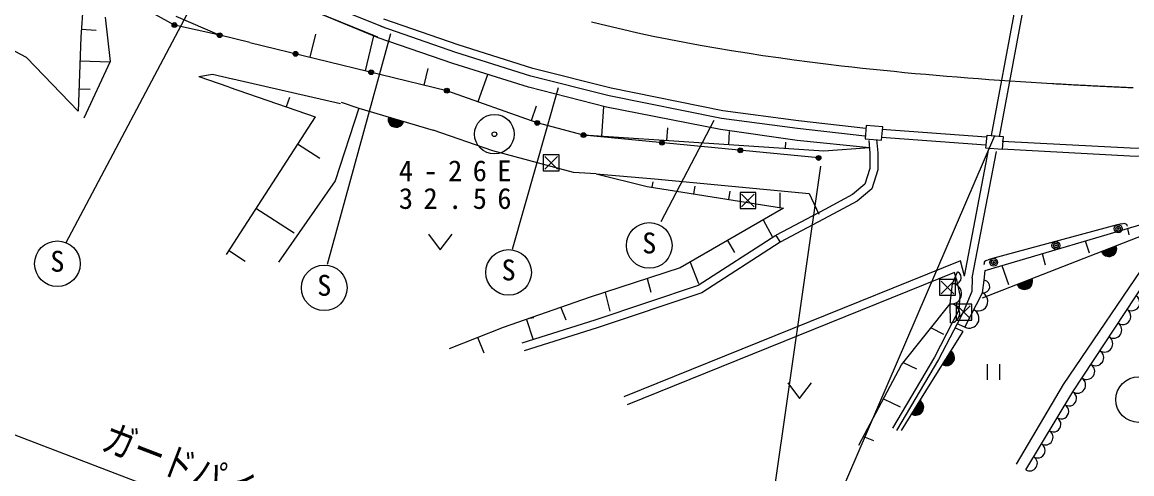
# Model space of a CAD drawing. Units: millimetres, scale not verified. Extents: x 40000 to 680000, y 20000 to 380000.
# Drawn here: x 103672 to 173696, y 267094 to 295616 of the extents above; entities that cross this region are included whole.
import ezdxf
from ezdxf.enums import TextEntityAlignment as Align

# ---------------------------------------------------------------- set-up
doc = ezdxf.new("R2010")
doc.units = ezdxf.units.MM
doc.header["$LTSCALE"] = 1000
doc.layers.add('M-BGD', color=7, linetype='Continuous', lineweight=25)
doc.styles.add('ＭＳ ゴシック', font='')
doc.styles.get('ＭＳ ゴシック').set_extended_font_data('MS Gothic')

msp = doc.modelspace()

# ---------------------------------------------------------------- linework, layer by layer
at = {"layer": 'M-BGD'}
for p, q in [((115930, 299649), (106412, 281645)), ((113282, 295436), (109099, 297739)), ((126512, 295284), (120950, 297525)), ((103954, 293384), (97358, 296844)), ((107510, 296770), (107364, 294661)), ((126137, 294627), (121413, 296580)), ((126123, 294671), (121446, 296563)), ((166311, 296460), (164824, 288458)), ((166809, 296405), (165316, 288367)), ((108918, 295929), (109220, 293137)), ((113371, 295992), (116134, 294791)), ((131194, 294182), (126487, 295808)), ((108331, 295081), (107398, 295145)), ((116134, 294791), (113282, 295436)), ((122186, 294860), (121830, 293396)), ((126925, 294874), (122916, 280309)), ((131036, 293708), (126323, 295335)), ((107364, 294661), (107210, 289997)), ((118029, 294325), (116134, 294791)), ((130471, 291290), (118042, 294319)), ((125845, 294753), (125308, 292548)), ((130848, 293006), (126137, 294627)), ((135898, 292683), (131194, 294182)), ((135762, 292202), (131036, 293708)), ((107210, 289997), (103954, 293384)), ((109255, 293089), (107314, 293154)), ((109220, 293137), (107564, 289558)), ((135630, 291509), (130848, 293006)), ((114818, 292186), (115683, 292336)), ((114818, 292186), (116708, 291529)), ((115683, 292336), (116951, 292043)), ((116968, 292035), (123765, 290476)), ((129269, 292699), (129012, 291645)), ((133035, 292292), (132427, 290591)), ((140724, 290965), (135762, 292202)), ((140834, 291453), (135898, 292683)), ((107969, 291372), (107256, 291395)), ((116726, 291521), (122158, 289643)), ((137500, 291465), (134585, 281270)), ((140555, 290243), (135630, 291509)), ((147895, 290023), (140834, 291453)), ((120533, 290862), (120330, 290275)), ((136174, 289251), (130471, 291290)), ((147812, 289530), (140724, 290965)), ((124924, 290180), (123431, 285594)), ((123797, 290565), (124924, 290180)), ((124924, 290180), (129605, 288787)), ((136116, 290302), (135789, 289388)), ((140353, 290281), (140227, 288412)), ((147734, 288843), (140555, 290243)), ((152663, 289393), (147895, 290023)), ((122158, 289643), (116538, 280950)), ((139093, 288488), (136174, 289251)), ((147319, 289406), (143979, 283007)), ((152602, 288897), (147812, 289530)), ((156907, 288907), (152663, 289393)), ((133370, 287484), (129605, 288787)), ((144397, 288954), (144342, 288136)), ((152575, 288141), (147734, 288843)), ((148291, 288719), (148235, 287875)), ((156851, 288410), (152602, 288897)), ((156933, 289092), (156861, 288250)), ((157975, 289003), (156933, 289092)), ((157903, 288161), (157975, 289003)), ((164530, 288346), (157928, 288840)), ((122465, 286998), (121043, 287918)), ((153933, 287040), (139093, 288488)), ((146697, 287977), (139093, 288488)), ((154270, 287472), (146697, 287977)), ((151843, 288034), (151817, 287636)), ((157150, 287691), (152575, 288141)), ((156861, 288250), (157903, 288161)), ((157091, 288151), (157169, 287351)), ((157589, 288199), (157669, 287373)), ((164493, 287847), (157891, 288342)), ((164493, 287663), (164561, 288487)), ((164561, 288487), (165579, 288403)), ((165579, 288403), (165512, 287579)), ((165517, 288110), (173590, 287679)), ((138473, 286128), (133370, 287484)), ((136551, 287237), (136551, 286237)), ((136651, 287137), (137451, 286337)), ((137451, 287137), (136651, 286337)), ((157150, 287691), (154270, 287472)), ((157169, 287351), (157161, 286378)), ((157669, 287373), (157660, 286300)), ((163139, 279574), (164658, 287540)), ((163630, 279481), (165150, 287447)), ((165512, 287579), (164493, 287663)), ((165491, 287611), (173571, 287179)), ((173571, 287179), (182640, 286960)), ((173590, 287679), (182652, 287459)), ((154043, 286532), (149916, 257638)), ((136551, 286237), (137551, 286237)), ((139890, 286030), (138473, 286128)), ((139890, 286030), (143570, 285715)), ((139890, 286030), (143121, 285237)), ((143570, 285715), (153338, 284801)), ((157161, 286378), (156850, 285386)), ((157660, 286300), (157284, 285099)), ((123431, 285594), (119841, 280456)), ((143121, 285237), (151708, 283869)), ((143420, 285189), (143495, 285538)), ((146065, 284768), (146137, 285268)), ((156850, 285386), (156078, 284731)), ((157284, 285099), (156361, 284315)), ((148261, 284418), (148354, 284937)), ((148972, 284858), (148972, 283858)), ((149072, 284758), (149872, 283958)), ((149872, 284758), (149072, 283958)), ((151507, 283901), (151513, 284830)), ((153338, 284801), (153955, 283492)), ((156078, 284731), (154321, 283789)), ((156361, 284315), (154558, 283348)), ((120842, 282284), (118415, 283854)), ((151708, 283869), (145200, 280109)), ((148972, 283858), (149972, 283858)), ((154323, 283790), (151260, 282159)), ((150430, 283131), (151007, 282081)), ((154558, 283348), (151495, 281717)), ((164436, 279944), (175578, 283230)), ((129306, 282230), (130056, 281230)), ((130056, 281230), (130806, 282230)), ((164268, 278199), (174906, 282359)), ((172776, 282813), (164913, 280696)), ((173065, 282891), (172776, 282813)), ((173424, 282594), (173507, 282187)), ((151223, 282137), (146338, 278978)), ((151495, 281717), (146556, 278524)), ((148190, 281837), (148614, 281073)), ((151223, 282137), (151495, 281717)), ((170758, 281808), (171007, 281059)), ((117751, 280507), (116693, 281191)), ((168049, 281009), (168218, 280294)), ((175025, 281079), (169358, 272741)), ((169981, 272270), (175676, 280941)), ((145200, 280109), (139457, 278224)), ((162883, 280545), (141637, 271956)), ((145817, 280466), (146351, 279110)), ((163139, 279574), (162883, 280545)), ((164913, 280696), (164624, 280618)), ((165500, 280258), (165913, 279041)), ((162510, 279802), (141843, 271446)), ((143108, 279423), (143352, 278572)), ((162370, 279120), (162700, 279854)), ((162608, 279434), (162510, 279802)), ((162608, 279434), (162853, 278385)), ((163630, 279481), (163599, 278598)), ((164387, 279318), (164436, 279944)), ((146338, 278978), (139805, 276789)), ((161570, 279370), (161570, 278370)), ((161670, 279270), (162470, 278470)), ((162470, 279270), (161670, 278470)), ((162230, 277822), (162370, 279120)), ((164280, 278527), (164387, 279318)), ((139457, 278224), (134026, 276330)), ((146556, 278524), (139959, 276314)), ((140465, 278555), (140748, 277373)), ((161570, 278370), (162570, 278370)), ((162853, 278385), (162781, 277434)), ((163599, 278598), (163048, 277298)), ((163168, 276364), (164280, 278527)), ((137671, 277601), (137970, 276827)), ((159168, 273976), (162230, 277822)), ((162244, 276630), (162230, 277822)), ((162781, 277434), (162409, 276707)), ((162604, 277800), (162604, 276800)), ((163048, 277298), (162676, 276569)), ((162704, 277700), (163504, 276900)), ((163504, 277700), (162704, 276900)), ((139805, 276789), (135197, 275339)), ((135493, 276841), (135888, 275615)), ((135968, 276954), (135710, 276909)), ((162409, 276707), (161241, 274457)), ((162604, 276800), (163604, 276800)), ((134026, 276330), (130610, 274980)), ((139959, 276314), (135347, 274862)), ((160963, 272764), (163052, 276087)), ((161034, 276319), (161820, 275917)), ((162676, 276569), (161503, 274311)), ((163052, 276087), (162560, 276292)), ((163168, 276364), (162676, 276569)), ((132821, 274711), (132430, 275699)), ((156474, 268911), (159168, 273976)), ((161241, 274457), (158587, 269975)), ((161503, 274311), (158845, 269822)), ((159277, 274114), (160102, 273725)), ((164595, 273027), (164595, 274027)), ((165345, 274027), (165345, 273027)), ((159166, 269825), (160963, 272764)), ((169358, 272741), (166406, 267703)), ((158026, 271829), (159070, 271327)), ((167007, 267343), (169981, 272270)), ((102501, 269825), (124452, 261435)), ((156765, 269458), (157403, 269193))]:
    msp.add_line(p, q, dxfattribs=at)
for points in [[(139602, 295637), (140572, 295397), (141546, 295168), (142522, 294949), (143500, 294740), (144481, 294540), (145464, 294349), (146449, 294167), (147436, 293993), (148424, 293828), (149414, 293670), (150405, 293520), (151398, 293377), (152391, 293240), (153384, 293110), (154379, 292986), (155373, 292868), (156037, 292792), (156701, 292719), (157366, 292647), (158030, 292578), (158695, 292512), (159359, 292447), (160024, 292385), (160688, 292324), (161353, 292266), (162018, 292210), (162683, 292155), (163348, 292103), (164013, 292052), (164679, 292003), (165344, 291956), (166010, 291910), (166676, 291866), (167341, 291824), (168007, 291783), (168674, 291744), (168785, 291738), (168896, 291731), (169007, 291725), (169118, 291718), (169229, 291712), (169340, 291706), (169451, 291700), (169562, 291694), (169673, 291688), (169784, 291681), (169895, 291675), (170006, 291669), (170117, 291663), (170229, 291658), (170340, 291652), (170451, 291646), (170562, 291640), (170673, 291634), (170784, 291628), (170895, 291623), (171006, 291617), (171117, 291611), (171228, 291606), (171340, 291600), (171451, 291595), (171562, 291589), (171673, 291584), (171784, 291578), (171895, 291573), (172006, 291568), (172117, 291562), (172228, 291557), (172340, 291552), (172451, 291546), (172562, 291541), (172673, 291536), (172784, 291531), (172895, 291526), (173006, 291521), (173118, 291516), (173229, 291511), (173340, 291506), (173451, 291501), (173562, 291496), (173673, 291491), (173784, 291486)], [(165038, 288442), (153342, 261266), (177060, 261266)], [(137551, 286237), (137551, 287237), (136551, 287237)], [(149972, 283858), (149972, 284858), (148972, 284858)], [(173065, 282891), (173142, 282912), (173193, 282915), (173259, 282901), (173306, 282883), (173345, 282852), (173389, 282802), (173412, 282756), (173420, 282727)], [(164399, 280299), (164389, 280337), (164392, 280401), (164408, 280457), (164444, 280518), (164484, 280560), (164547, 280597), (164624, 280618)], [(162570, 278370), (162570, 279370), (161570, 279370)], [(163604, 276800), (163604, 277800), (162604, 277800)], [(151979, 272843), (152729, 271843), (153479, 272843)]]:
    msp.add_lwpolyline(points, dxfattribs=at)
for centre, radius in [((113282, 295436), 150), ((113282, 295436), 100), ((113282, 295436), 50), ((116134, 294791), 150), ((116134, 294791), 100), ((116134, 294791), 50), ((120922, 293617), 150), ((120922, 293617), 100), ((120922, 293617), 50), ((125696, 292454), 150), ((125696, 292454), 100), ((125696, 292454), 50), ((130471, 291290), 150), ((130471, 291290), 100), ((130471, 291290), 50), ((133470, 288542), 1250), ((136174, 289251), 150), ((136174, 289251), 100), ((136174, 289251), 50), ((133470, 288542), 150), ((139093, 288488), 150), ((139093, 288488), 100), ((139093, 288488), 50), ((144040, 288005), 150), ((144040, 288005), 100), ((144040, 288005), 50), ((148987, 287523), 150), ((148987, 287523), 100), ((148987, 287523), 50), ((153933, 287040), 150), ((153933, 287040), 100), ((153933, 287040), 50), ((143243, 281516), 1440), ((172841, 282571), 250), ((172841, 282571), 150), ((172841, 282571), 50), ((105893, 280361), 1440), ((168909, 281513), 250), ((168909, 281513), 150), ((168909, 281513), 50), ((134367, 279813), 1440), ((122734, 278841), 1440), ((164978, 280455), 250), ((164978, 280455), 150), ((164978, 280455), 50), ((174128, 271780), 1440)]:
    msp.add_circle(centre, radius, dxfattribs=at)
for centre, radius, start, end in [((127265, 289483), 501, 163.41034, 343.4875), ((127265, 289483), 501, 163.41034, 343.4875), ((127265, 289483), 451, 163.37378, 343.45943), ((127265, 289483), 401, 163.46515, 343.42435), ((127265, 289483), 351, 163.42599, 343.37924), ((127265, 289483), 301, 163.37378, 343.50243), ((127265, 289483), 251, 163.30075, 343.45483), ((127265, 289483), 200, 163.46515, 343.38335), ((127265, 289483), 150, 163.37378, 343.63216), ((127265, 289483), 100, 163.19131, 343.73979), ((127265, 289483), 50, 162.64597, 343.73979), ((172246, 281319), 499, 201.37527, 21.33353), ((172246, 281319), 499, 201.37527, 21.33353), ((172246, 281319), 450, 201.37578, 21.37578), ((172246, 281319), 400, 201.42868, 21.2431), ((172246, 281319), 350, 201.43686, 21.28442), ((172246, 281319), 300, 201.51759, 21.27025), ((172246, 281319), 250, 201.33353, 21.33353), ((172246, 281319), 200, 201.42868, 21.32439), ((172246, 281319), 149, 201.58789, 21.09234), ((172246, 281319), 100, 201.69511, 21.16126), ((172246, 281319), 50, 202.44275, 20.95578), ((162535, 279487), 402, 245.79173, 65.79173), ((166927, 279239), 499, 201.37527, 21.33353), ((166927, 279239), 499, 201.37527, 21.33353), ((166927, 279239), 450, 201.37578, 21.32946), ((162300, 278471), 653, 263.84398, 83.84398), ((164333, 278923), 400, 262.37692, 82.21542), ((166927, 279239), 400, 201.42868, 21.37641), ((166927, 279239), 349, 201.49681, 21.28442), ((166927, 279239), 300, 201.33965, 21.27025), ((166927, 279239), 249, 201.41716, 21.33353), ((166927, 279239), 200, 201.42868, 21.32439), ((166927, 279239), 149, 201.58789, 21.44774), ((166927, 279239), 100, 201.16125, 20.95578), ((166927, 279239), 49, 201.37062, 20.95578), ((164002, 277986), 607, 242.75992, 62.80304), ((173683, 277906), 518, 236.64714, 56.80015), ((162237, 277226), 596, 270.67291, 90.67291), ((163446, 276905), 608, 242.80304, 62.80304), ((173113, 277039), 518, 236.64714, 56.70781), ((172543, 276172), 519, 236.80016, 56.70781), ((171974, 275305), 519, 236.70781, 56.64714), ((162007, 274426), 501, 237.89755, 57.73965), ((162007, 274426), 501, 237.89755, 57.73965), ((162007, 274426), 450, 237.90009, 57.7923), ((162007, 274426), 400, 237.85809, 57.78179), ((162007, 274426), 350, 237.94263, 57.71708), ((162007, 274426), 300, 237.95409, 57.7923), ((162007, 274426), 250, 237.89755, 57.77547), ((162007, 274426), 200, 238.05525, 57.66062), ((162007, 274426), 150, 238.11644, 57.7923), ((162007, 274426), 100, 238.05525, 57.26477), ((171404, 274438), 519, 236.80016, 56.64714), ((162007, 274426), 50, 238.8407, 57.26477), ((170835, 273571), 519, 236.70781, 56.64714), ((170265, 272703), 518, 236.73956, 56.70781), ((160064, 271295), 500, 238.565, 58.5052), ((160064, 271295), 500, 238.565, 58.5052), ((169733, 271859), 479, 238.83118, 58.89295), ((160064, 271295), 450, 238.53424, 58.53424), ((160064, 271295), 400, 238.69257, 58.49573), ((160064, 271295), 350, 238.67131, 58.44617), ((160064, 271295), 300, 238.64291, 58.47999), ((160064, 271295), 250, 238.72229, 58.40751), ((160064, 271295), 200, 238.69257, 58.29857), ((160064, 271295), 150, 238.64291, 58.64292), ((160064, 271295), 100, 238.8407, 58.54318), ((160064, 271295), 50, 238.8407, 58.24052), ((169237, 271038), 479, 238.83118, 58.89295), ((168742, 270217), 479, 238.83118, 58.99526), ((168246, 269396), 480, 238.89296, 58.89295), ((167751, 268575), 480, 238.89296, 58.9336), ((167255, 267754), 480, 238.89296, 58.83118)]:
    msp.add_arc(centre, radius, start, end, dxfattribs=at)

# ---------------------------------------------------------------- texts
at = {"layer": 'M-BGD', "style": 'ＭＳ ゴシック'}
for p in [(142793, 280616), (105443, 279461), (133917, 278913), (122284, 277941)]:
    msp.add_text('S', height=1320, dxfattribs=at).set_placement(p, align=Align.BOTTOM_LEFT)
at = {"layer": 'M-BGD', "style": 'ＭＳ ゴシック', "width": 0.8}
msp.add_text('ガードパイプ', height=1833, rotation=339.1, dxfattribs=at).set_placement((108383, 268158), align=Align.BOTTOM_LEFT)
at = {"layer": 'M-BGD', "char_height": 1320, "attachment_point": 7, "style": 'ＭＳ ゴシック'}
for s, insert in [('\\T1.73;4-26E', (127442, 285552)), ('\\T1.73;32.56', (127442, 283802))]:
    msp.add_mtext(s, dxfattribs=dict(at, insert=insert))

doc.saveas('drawing.dxf')
